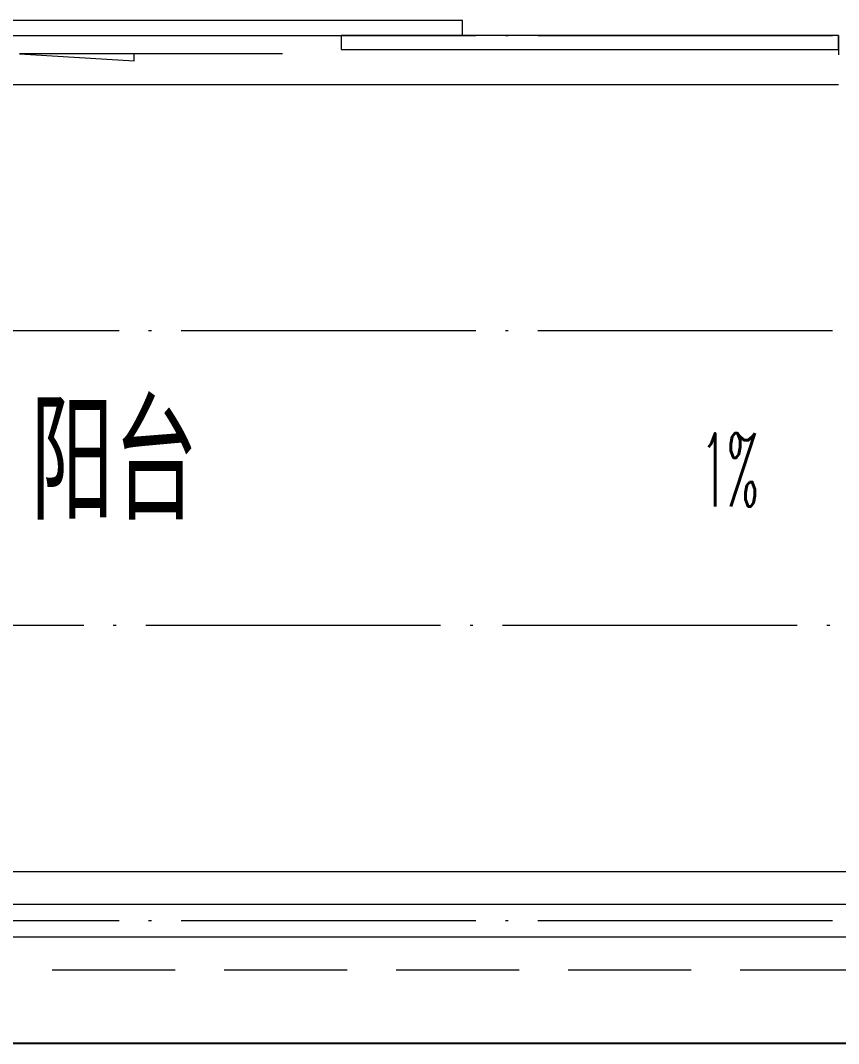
# Model space of a CAD drawing. Extents: x 27938 to 1042331, y -235042 to 1535213.
# Drawn here: x 725102 to 726767, y 364574 to 366654 of the extents above; entities that cross this region are included whole.
import ezdxf

# ---------------------------------------------------------------- set-up
doc = ezdxf.new("R2010")
doc.units = 0
doc.header["$LTSCALE"] = 1000
doc.header["$MEASUREMENT"] = 0
doc.linetypes.add('DASH', pattern=[0.35, 0.25, -0.1])
doc.linetypes.add('DOTE', pattern=[2.42, 2, -0.2, 0.02, -0.2])
for name, color, linetype in [('3.5方案汇报，与郭总、侯月琴确定户型_t8$0$2020.03.04 -1安徽标准化洋房户型(UA）_t8_t8$0$看线', 154, 'Continuous'), ('PUB_TEXT', 4, 'Continuous'), ('看线', 251, 'Continuous')]:
    doc.layers.add(name, color=color, linetype=linetype)
for name, color, linetype, lineweight in [('DOTE', 19, 'DOTE', 9), ('WINDOW', 8, 'Continuous', 15), ('平面-排水沟', 86, 'Continuous', 15), ('平面-栏杆', 135, 'Continuous', 15), ('平面-看线', 45, 'Continuous', 15)]:
    doc.layers.add(name, color=color, linetype=linetype, lineweight=lineweight)
doc.styles.add('_TCH_DIM', font='SIMPLEX.shx', dxfattribs={"width": 0.6, "oblique": 10, "bigfont": 'hztxt.shx'})
doc.styles.get("Standard").update_dxf_attribs({"font": 'gbenor.shx', "bigfont": 'gbcbig.shx'})

# ---------------------------------------------------------------- blocks, each defined once
blk = doc.blocks.new('GFDGDGRDGRDG')
at = {"layer": 'DOTE', "linetype": 'DOTE', "ltscale": 0.3}
for p, q in [((573593.7, 364358.3), (626393.7, 364358.3)), ((573593.7, 363758.3), (626393.7, 363758.3)), ((626393.7, 363158.3), (573593.7, 363158.3)), ((573593.7, 362558.3), (626393.7, 362558.3))]:
    blk.add_line(p, q, dxfattribs=at)
blk = doc.blocks.new('$DorLib2D$00000138')
at = {"color": 0, "linetype": 'Continuous'}
for p, q in [((-0.2875, 0), (-0.2875, 0.15378)), ((-0.2875, 0.15378), (0, 0.15378)), ((0, 0.15378), (0, 0)), ((0.2875, 0.15378), (0, 0.15378)), ((0.2875, 0), (0.2875, 0.15378)), ((-0.5, -0.13986), (-0.5, 0)), ((-0.5, 0), (-0.21875, 0)), ((0, 0), (-0.2875, 0)), ((-0.21875, 0), (-0.21875, -0.13986)), ((0, 0), (0.2875, 0)), ((0.21875, 0), (0.21875, -0.13986)), ((0.5, 0), (0.21875, 0)), ((0.5, 0), (0.5, -0.19455)), ((0.5, -0.13986), (0.5, 0)), ((-0.21875, -0.13986), (-0.5, -0.13986)), ((0.21875, -0.13986), (0.5, -0.13986)), ((-0.18567, -0.186), (-0.03702, -0.186)), ((-0.03702, -0.186), (-0.10186, -0.25826)), ((-0.10186, -0.25826), (-0.10186, -0.186)), ((0.18567, -0.186), (0.03702, -0.186)), ((0.03702, -0.186), (0.10186, -0.25826)), ((0.10186, -0.25826), (0.10186, -0.186))]:
    blk.add_line(p, q, dxfattribs=at)

msp = doc.modelspace()

# ---------------------------------------------------------------- linework, layer by layer
at = {"layer": 'WINDOW'}
msp.add_line((726766.6, 366523.7), (723166.6, 366523.7), dxfattribs=at)
at = {"layer": '平面-排水沟', "color": 8}
msp.add_lwpolyline([(726655.4, 365772.4, 0, 0, 0), (726952.8, 365939.9, 0, 40, 0), (726822.1, 365866.3, 0, 0, 0)], format="xyseb", dxfattribs=at)
at = {"layer": '平面-栏杆', "color": 8}
for points in [[(723066.6, 364857.1), (727566.6, 364857.1)], [(723066.6, 364790.4), (727566.6, 364790.4)]]:
    msp.add_lwpolyline(points, dxfattribs=at)
at = {"layer": '平面-看线', "color": 8}
msp.add_lwpolyline([(723066.6, 364923.7), (727566.6, 364923.7)], dxfattribs=at)
at = {"layer": '平面-看线', "color": 8, "linetype": 'DASH'}
msp.add_lwpolyline([(723066.6, 364723.7), (727566.6, 364723.7)], dxfattribs=at)
at = {"layer": '看线', "color": 8, "ltscale": 0.5}
msp.add_lwpolyline([(727566.6, 364573.7), (723066.6, 364573.7)], dxfattribs=at)

# ---------------------------------------------------------------- block references
at = {"layer": '3.5方案汇报，与郭总、侯月琴确定户型_t8$0$2020.03.04 -1安徽标准化洋房户型(UA）_t8_t8$0$看线', "ltscale": 10}
msp.add_blockref('GFDGDGRDGRDG', (106822.9, 2265.4), dxfattribs=at)
at = {"layer": 'WINDOW', "xscale": -3600, "yscale": -199.9999999990687, "zscale": -3600, "rotation": 180.0000000002223}
msp.add_blockref('$DorLib2D$00000138', (724966.6, 366623.7), dxfattribs=at)

# ---------------------------------------------------------------- texts
at = {"layer": 'PUB_TEXT', "color": 8}
msp.add_text('阳台', height=236.31, dxfattribs=at).set_placement((725122.2, 365638.8))
at = {"layer": '平面-排水沟', "color": 8, "style": '_TCH_DIM', "width": 0.423529}
msp.add_text('1%', height=148.75, dxfattribs=at).set_placement((726485.5, 365666.1))

doc.saveas('drawing.dxf')
